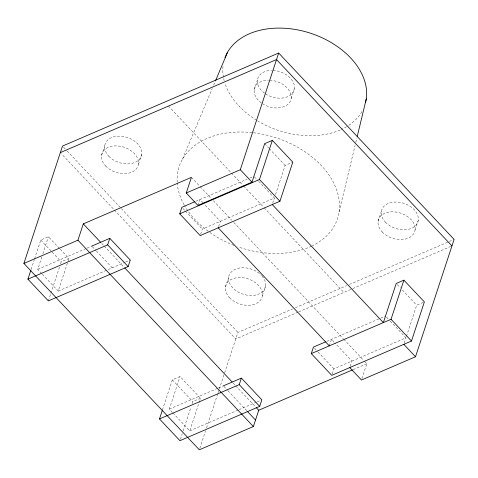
<?xml version="1.0" encoding="UTF-8"?>
<svg xmlns="http://www.w3.org/2000/svg" width="478" height="478" viewBox="0 0 478 478"><rect width="100%" height="100%" fill="white"/><g stroke="black" fill="none" stroke-linecap="round" stroke-linejoin="round"><path stroke-width="0.36" stroke-dasharray="2.39 1.79" d="M339.057 211.987L355.106 145.33M355.805 142.432L356.851 138.082M31.13 269.389L34.344 259.608M34.571 258.909L40.773 240.052L48.457 236.741L59.714 248.703M41.831 273.691L37.738 269.341L41.933 256.584M42.865 253.752L48.457 236.741M48.38 300.913L50.674 293.928M50.907 293.229L59.631 266.682M60.551 263.886L61.238 261.795L68.922 258.484L60.222 249.247M101.545 155.392L104.76 145.611M42.345 274.235L58.202 291.084L67.757 262.028M67.99 261.323L68.922 258.484M138.465 164.187L141.679 154.406M197.952 205.421L199.882 199.553L202.953 202.815M200.617 234.268L202.331 229.052L274.396 198.035L258.532 181.186M254.224 89.673L257.439 79.898M218.631 226.512L220.346 221.296L203.461 203.359M162.466 409.867L172.343 379.825L180.027 376.521L200.491 398.264L199.792 400.391M172.379 412.383L169.308 409.12L180.027 376.521M225.437 287.009L228.651 277.234M291.15 98.474L294.364 88.693M180.409 439.294L182.243 433.701M183.164 430.911L190.973 407.16M192.12 403.665L192.807 401.568L200.491 398.264M172.887 412.926L189.772 430.863L199.559 401.096M272.681 203.252L274.396 198.035M275.561 194.492L285.115 165.436L292.799 162.132M199.792 448.394L205.594 430.744M206.52 427.924L217.896 393.328M218.123 392.623L219.055 389.803M219.288 389.092L224.391 373.563M224.624 372.858L237.913 332.455L292.644 308.896M262.356 295.81L265.571 286.029M329.306 345.851L331.451 339.332L334.522 342.595M378.116 221.296L381.336 211.515M332.186 374.047L333.901 368.831L405.965 337.815L390.102 320.959M350.201 366.291L351.916 361.075L335.03 343.138M361.936 378.6L366.829 363.722L364.272 361.004M415.041 230.097L418.256 220.316M404.251 343.031L405.965 337.815M406.431 336.398L416.685 305.215L424.368 301.905M182.453 159.234L212.238 88.585M213.684 85.156L215.417 81.039M37.738 269.341L86.315 248.435M86.996 248.142L91.788 246.08M195.878 201.28L247.09 179.238M249.827 178.061L253.932 176.292M58.202 291.084L124.931 262.368M125.6 262.075L130.267 260.068M295.38 307.718L346.687 285.635M349.424 284.458L448.627 241.76M449.308 241.462L454.1 239.4M298.021 312.176L235.768 338.974L61.363 153.689M298.708 311.883L352.071 288.915M352.758 288.616L450.587 246.511M169.308 409.12L217.884 388.214M218.566 387.915L223.357 385.86M326.779 341.34L380.022 318.426M380.709 318.133L385.501 316.072M189.772 430.863L238.349 409.957M239.03 409.664L256.501 402.141M257.164 401.855L261.836 399.847M353.146 369.608L366.829 363.722M264.645 143.693L268.738 148.043M269.251 148.586L285.115 165.436M397.242 284.559L400.307 287.822M402.356 289.997L416.685 305.215M254.439 176.836L258.024 180.642M386.523 317.159L389.594 320.421M168.435 106.074L243.105 185.404M243.619 185.948L263.563 207.141M264.077 207.685L343.861 292.446M191.403 177.35L199.583 186.044M200.097 186.587L211.348 198.543M213.391 200.712L231.806 220.274M233.85 222.449L343.3 338.729M343.813 339.272L363.758 360.46M182.889 208.396L184.938 210.571M185.446 211.115L202.331 229.052M314.458 348.175L317.529 351.438M318.037 351.981L333.901 368.831M63.508 147.17L66.573 150.427M67.087 150.97L120.791 208.026M121.298 208.569L237.913 332.455M101.718 243.433L103.762 245.608M104.276 246.152L124.22 267.345M233.162 383.075L235.206 385.25M235.72 385.794L255.664 406.987M92.296 246.624L95.881 250.43M96.389 250.974L112.252 267.823M223.865 386.397L227.45 390.203M227.958 390.747L246.875 410.841M40.773 240.052L61.238 261.795M172.343 379.825L192.807 401.568M253.507 132.759A83.339 57.79 18.2 0 1 333.309 182.208A83.339 57.79 18.2 0 1 312.259 245.817M311.566 246.152A83.339 57.79 18.2 0 1 238.032 246.887M233.927 245.369A83.339 57.79 18.2 0 1 208.814 231.746M208.217 231.31A83.339 57.79 18.2 0 1 184.49 205.504M184.144 204.889A83.339 57.79 18.2 0 1 177.23 183.056M177.177 182.303A83.339 57.79 18.2 0 1 252.772 132.675M262.016 275.973A19.048 13.211 18.2 0 1 249.504 295.464A19.048 13.211 18.2 0 1 229.876 273.804A19.048 13.211 18.2 0 1 261.526 275.43M272.98 70.433A19.048 13.211 18.2 0 1 293.952 90.378A19.048 13.211 18.2 0 1 265.009 93.503M264.459 93.108A19.048 13.211 18.2 0 1 257.773 78.446A19.048 13.211 18.2 0 1 271.624 70.409M269.765 80.214A19.048 13.211 18.2 0 1 290.738 100.153A19.048 13.211 18.2 0 1 261.795 103.284M261.239 102.889A19.048 13.211 18.2 0 1 254.559 88.227A19.048 13.211 18.2 0 1 268.409 80.19M361.906 111.583A73.815 51.182 18.2 0 1 347.261 126.312M346.64 126.694A73.815 51.182 18.2 0 1 341.417 129.442M340.049 130.052A73.815 51.182 18.2 0 1 257.325 120.707M256.704 120.325A73.815 51.182 18.2 0 1 224.959 83.333M224.176 80.651A73.815 51.182 18.2 0 1 223.704 78.655M223.423 77.185A73.815 51.182 18.2 0 1 223.196 64.859M229.482 297.615A19.048 13.211 18.2 0 0 261.233 299.067A19.048 13.211 18.2 0 0 240.978 277.551A19.048 13.211 18.2 0 0 229.482 297.615M105.59 165.991A19.048 13.211 18.2 0 0 137.341 167.449A19.048 13.211 18.2 0 0 117.08 145.927A19.048 13.211 18.2 0 0 105.59 165.991M108.805 156.21A19.048 13.211 18.2 0 0 140.556 157.668A19.048 13.211 18.2 0 0 120.301 136.146A19.048 13.211 18.2 0 0 108.805 156.21M382.167 231.902A19.048 13.211 18.2 0 0 413.912 233.354A19.048 13.211 18.2 0 0 393.657 211.832A19.048 13.211 18.2 0 0 382.167 231.902M385.382 222.121A19.048 13.211 18.2 0 0 417.127 223.573A19.048 13.211 18.2 0 0 396.871 202.057A19.048 13.211 18.2 0 0 385.382 222.121"/><path stroke-width="0.72" d="M357.197 136.63L366.268 98.952M352.459 369.906L258.729 410.244L253.376 426.543L199.326 449.804L23.9 263.438L62.487 146.083L278.674 53.034L454.1 239.4L415.513 356.755L361.47 380.022L349.771 367.594M91.788 246.08L109.803 238.325L130.267 260.068L128.122 266.587L48.38 300.913L27.909 279.17L30.897 270.088M23.9 263.438L77.95 240.171L83.309 223.877L191.403 177.35L186.259 192.998L197.952 205.421L252.002 182.16L264.645 143.693L272.329 140.389L292.799 162.132L279.935 201.25L200.186 235.57L179.722 213.827L181.867 207.309L194.546 201.853M27.909 279.17L107.658 244.844L109.803 238.325M186.259 192.998L240.303 169.738L278.674 53.034M223.357 385.86L241.372 378.104L261.836 399.847L259.691 406.366L179.949 440.686L159.479 418.943L162.239 410.56M179.722 213.827L259.47 179.507L272.329 140.389M159.479 418.943L239.227 384.623L241.372 378.104M272.251 204.554L383.356 322.59L396.214 283.472L403.898 280.162L424.368 301.905L411.504 341.023L331.756 375.35L311.292 353.606L313.437 347.088L325.446 341.919M311.292 353.606L391.04 319.28L403.898 280.162M215.703 80.352L227.564 52.233M60.342 152.602L276.529 59.553L451.955 245.925M259.47 179.507L279.935 201.25M391.04 319.28L411.504 341.023M240.303 169.738L252.002 182.16M403.82 344.333L415.513 356.755M218.207 227.815L329.306 345.851M107.658 244.844L128.122 266.587M239.227 384.623L259.691 406.366M83.309 223.877L100.697 242.346M124.734 267.889L232.135 381.988M256.172 407.531L258.729 410.244M247.383 411.379L255.515 420.025M77.95 240.171L253.376 426.543M225.03 57.641A73.815 51.182 18.2 0 1 309.917 33.024A73.815 51.182 18.2 0 1 365.545 102.603"/></g></svg>
